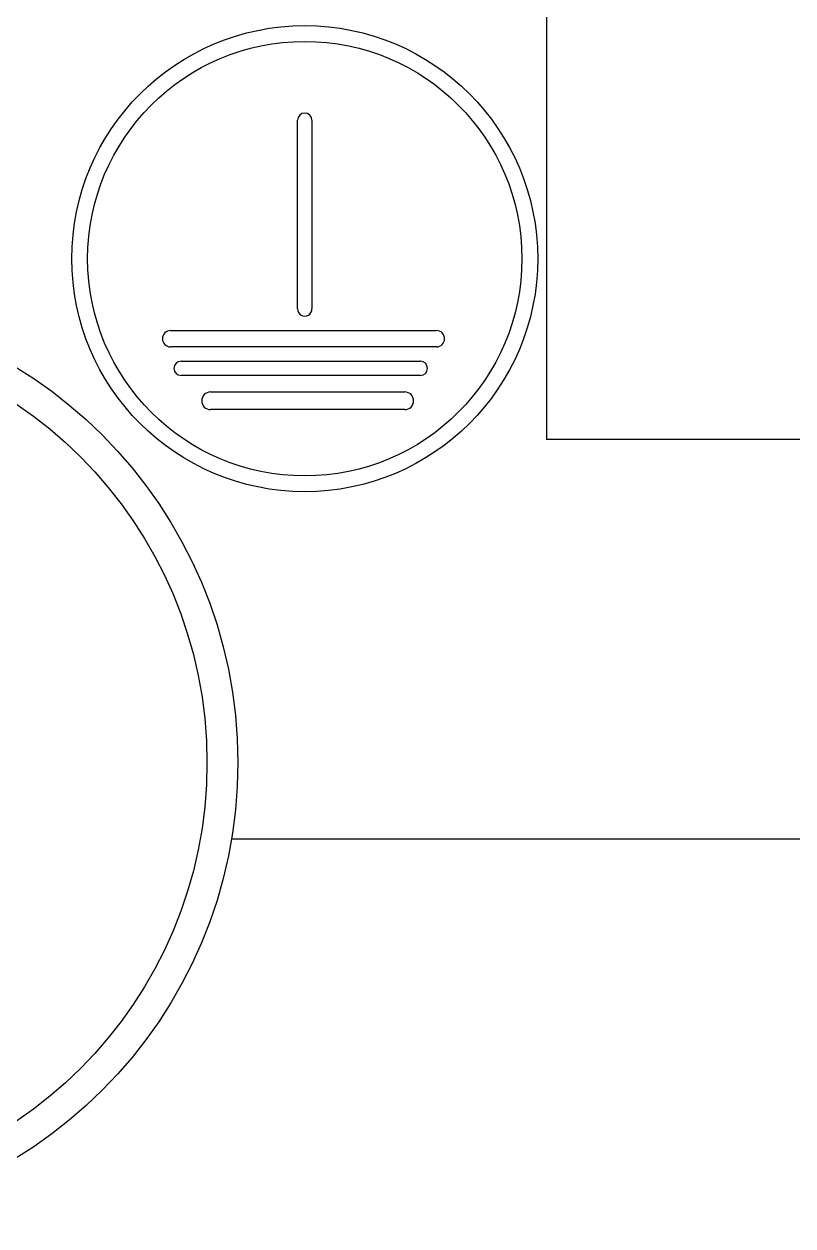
# Model space of a CAD drawing. Header units: millimetres. Extents: x -210 to 210, y -148 to 148.
# Drawn here: x -39.13 to -34.15, y -51.97 to -44.19 of the extents above; entities that cross this region are included whole.
import ezdxf

# ---------------------------------------------------------------- set-up
doc = ezdxf.new("R2010")
doc.units = ezdxf.units.MM
doc.layers.get('0').update_dxf_attribs({"lineweight": 18})

msp = doc.modelspace()

# ---------------------------------------------------------------- linework, layer by layer
at = {"color": 7, "lineweight": 30, "ltscale": 0.2}
msp.add_line((-35.7415, -38.8748), (-35.7415, -46.8748), dxfattribs=at)
at = {"color": 7, "lineweight": 30, "ltscale": 0.030552}
for p, q in [((-37.3547, -46.0301), (-37.3547, -44.8081)), ((-37.2618, -44.8081), (-37.2618, -46.0301))]:
    msp.add_line(p, q, dxfattribs=at)
at = {"color": 7, "lineweight": 30, "ltscale": 0.043059}
for p, q in [((-38.1774, -46.1701), (-36.4551, -46.1701)), ((-36.4551, -46.2755), (-38.1774, -46.2755))]:
    msp.add_line(p, q, dxfattribs=at)
at = {"color": 7, "lineweight": 30, "ltscale": 0.038755}
for p, q in [((-38.1095, -46.3684), (-36.5593, -46.3684)), ((-36.5593, -46.4609), (-38.1095, -46.4609))]:
    msp.add_line(p, q, dxfattribs=at)
at = {"color": 7, "lineweight": 30, "ltscale": 0.031451}
for p, q in [((-37.9184, -46.5676), (-36.6604, -46.5676)), ((-36.6604, -46.682), (-37.9184, -46.682))]:
    msp.add_line(p, q, dxfattribs=at)
at = {"color": 7, "lineweight": 30, "ltscale": 0.07809}
msp.add_line((-32.6179, -46.8748), (-35.7415, -46.8748), dxfattribs=at)
at = {"color": 7, "lineweight": 30, "ltscale": 0.099114}
msp.add_line((-37.7825, -49.4616), (-33.8179, -49.4616), dxfattribs=at)
at = {"color": 7, "lineweight": 30}
for centre, radius in [((-37.3083, -45.7044), 1.5088), ((-37.3083, -45.7044), 1.4066), ((-40.7415, -48.9673), 3), ((-40.7415, -48.9673), 2.8)]:
    msp.add_circle(centre, radius, dxfattribs=at)
for centre, radius, start, end in [((-37.3083, -44.8081), 0.0464, 359.99999, 179.99999), ((-37.3083, -46.0301), 0.0464, 180, 0.00001), ((-38.1774, -46.2228), 0.0527, 90, 270), ((-36.4551, -46.2228), 0.0527, 270, 90), ((-38.1095, -46.4146), 0.0462, 90, 270), ((-36.5593, -46.4146), 0.0462, 270, 90), ((-37.9184, -46.6248), 0.0572, 90, 270), ((-36.6604, -46.6248), 0.0572, 270, 90)]:
    msp.add_arc(centre, radius, start, end, dxfattribs=at)

doc.saveas('drawing.dxf')
